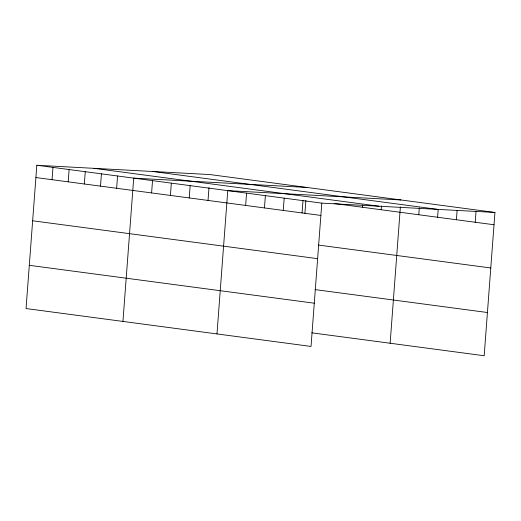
<?xml version="1.0" encoding="UTF-8"?>
<svg xmlns="http://www.w3.org/2000/svg" width="521" height="521" viewBox="0 0 521 521"><rect width="100%" height="100%" fill="white"/><g stroke="black" fill="none" stroke-linecap="round" stroke-linejoin="round"><path stroke-width="0.78" d="M36.822 165.255L26.05 308.549L311.03 346.432L321.802 203.138L36.822 165.255L209.97 174.568L494.95 212.451L484.178 355.745L311.76 332.828M52.048 179.699L52.973 167.397M68.199 181.842L69.124 169.546M84.343 183.991L85.268 171.696M100.494 186.14L101.419 173.838M116.645 188.283L117.57 175.987M122.943 321.431L133.715 178.136L306.862 187.449M151.604 192.933L152.529 180.631M170.413 195.434L171.337 183.131M189.221 197.934L190.145 185.632M208.022 200.474L208.986 187.664M216.983 333.928L227.762 190.634L400.91 199.953M245.645 205.43L246.57 193.135M264.453 207.931L265.378 195.635M283.261 210.432L284.186 198.136M302.069 212.933L302.994 200.637M304.915 213.356L305.879 200.546M362.362 207.247L362.538 204.942M381.177 209.748L381.463 205.906M390.131 343.248L400.388 206.87M418.793 214.75L419.314 207.833M437.601 217.25L438.181 209.566M456.409 219.751L457.099 210.523M475.217 222.252L476.025 211.487M321.802 203.138L494.95 212.451M152.835 171.494L437.809 209.377M93.962 168.329L378.943 206.212M334.15 203.496L494.025 224.753M35.897 177.55L320.877 215.434M318.364 245.059L490.775 267.976M32.647 220.78L317.628 258.663M315.016 289.598L487.428 312.515M29.3 265.319L314.28 303.202"/></g></svg>
